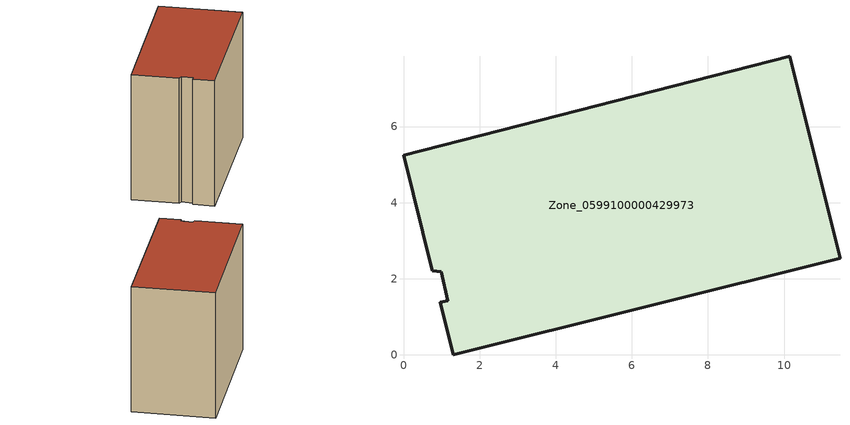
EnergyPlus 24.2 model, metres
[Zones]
Zone_0599100000429973
 floor ground (C_G): 1.17,1.43 1,2.18 0.76,2.2 0,5.25 10.14,7.85 11.47,2.53 1.31,0 0.96,1.38 z0
 wall outside (C_F): 0,5.25 0.76,2.2 1,2.18 1.17,1.43 0.96,1.38 1.31,0 11.47,2.53 10.14,7.85 0,5.25 z0:8.8
 roof outside (C_R): 1,2.18 1.17,1.43 0.96,1.38 1.31,0 11.47,2.53 10.14,7.85 0,5.25 0.76,2.2 z8.8
[BUILDING]
Pand.0599100000429973: North Axis=0; Terrain=City; Loads Convergence Tolerance Value=0.04; Temperature Convergence Tolerance Value=0.4; Solar Distribution=FullExterior; Maximum Number of Warmup Days=25; Minimum Number of Warmup Days=1
[Site:Location]
Rotterdam.The.Hague.AP_ZH_NLD Design_Conditions: Latitude=51.96; Longitude=4.45; Time Zone=1; Elevation=-4.5
[SITE:GROUNDTEMPERATURE:BUILDINGSURFACE]
18, 18, 18, 18, 18, 18, 18, 18, 18, 18, 18, 18
[MATERIAL] Thermal Absorptance=0.9; Solar Absorptance=0.7; Visible Absorptance=0.7
Name | Roughness | Thickness | Conductivity | Density | Specific Heat
G.TI.2006-2014 | MediumSmooth | 0.15 | 0.06 | 540 | 1210
F.TI.2006-2014 | Rough | 0.3 | 0.12 | 1920 | 840
R.TI.2006-2014 | MediumRough | 0.2 | 0.08 | 1500 | 1000
[CONSTRUCTION]
C_G: G.TI.2006-2014
C_F: F.TI.2006-2014
C_R: R.TI.2006-2014
[ZONE]
Zone_0599100000429973: Type=1; Multiplier=1; Ceiling Height=Autocalculate; Volume=Autocalculate; Floor Area=autocalculate; Part of Total Floor Area=Yes
[ZONEINFILTRATION:DESIGNFLOWRATE]
Infil_Zone_0599100000429973: Zone or ZoneList or Space or SpaceList=Zone_0599100000429973; Schedule=AlwaysOn; Design Flow Rate Calculation Method=Flow/Area; Flow Rate per Floor Area=0.0015; Constant Term Coefficient=1; Temperature Term Coefficient=0; Velocity Term Coefficient=0; Velocity Squared Term Coefficient=0
[HVACTEMPLATE:ZONE:IDEALLOADSAIRSYSTEM]
Zone_0599100000429973: Maximum Heating Supply Air Temperature=50; Minimum Cooling Supply Air Temperature=13; Maximum Heating Supply Air Humidity Ratio=0.0156; Minimum Cooling Supply Air Humidity Ratio=0.0077; Heating Limit=NoLimit; Cooling Limit=NoLimit; Dehumidification Control Type=ConstantSensibleHeatRatio; Cooling Sensible Heat Ratio=0.7; Dehumidification Setpoint=60; Humidification Control Type=None; Humidification Setpoint=30; Outdoor Air Method=None; Outdoor Air Flow Rate per Person=0.00944; Outdoor Air Flow Rate per Zone Floor Area=0; Outdoor Air Flow Rate per Zone=0; Demand Controlled Ventilation Type=None; Outdoor Air Economizer Type=NoEconomizer; Heat Recovery Type=None; Sensible Heat Recovery Effectiveness=0.7; Latent Heat Recovery Effectiveness=0.65
[ZONECONTROL:THERMOSTAT]
ThermostatControl_Zone_0599100000429973: Zone or ZoneList=Zone_0599100000429973; Control Type Schedule=DualSetpointControlType; Control 1=Thermostat_Zone_0599100000429973; Temperature Difference Between Cutout And Setpoint=0
[THERMOSTATSETPOINT:DUALSETPOINT]
Thermostat_Zone_0599100000429973: Heating Setpoint Temperature Schedule=HeatingSetpoint_Zone_0599100000429973; Cooling Setpoint Temperature Schedule=CoolingSetpoint_Zone_0599100000429973
[SCHEDULE:COMPACT]
HeatingSetpoint_Zone_0599100000429973: Through: 12/31, For: AllDays, Until: 24:00, 21
CoolingSetpoint_Zone_0599100000429973: Through: 12/31, For: AllDays, Until: 24:00, 24
DualSetpointControlType: Through: 12/31, For: AllDays, Until: 24:00, 4
AlwaysOn: Through: 12/31, For: AllDays, Until: 24:00, 1
